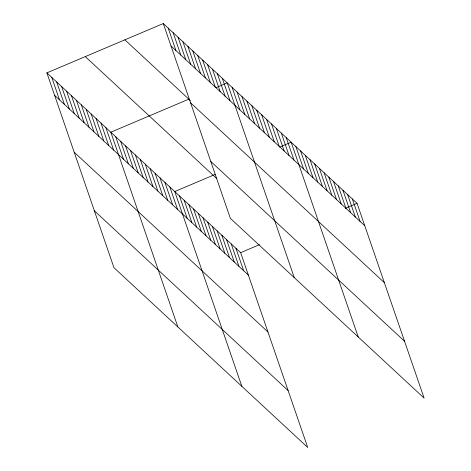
<?xml version="1.0" encoding="UTF-8"?>
<svg xmlns="http://www.w3.org/2000/svg" width="471" height="471" viewBox="0 0 471 471"><rect width="100%" height="100%" fill="white"/><g stroke="black" fill="none" stroke-linecap="round" stroke-linejoin="round"><path stroke-width="0.71" d="M46.882 72.881L240.64 252.662L307.71 447.45L113.953 267.669L46.882 72.881L163.29 23.55L357.047 203.331L424.118 398.119L230.36 218.338L163.29 23.55M188.812 99.157L110.82 132.21L177.891 326.998M215.771 87.736L227.228 82.878L294.298 277.666M215.153 174.417L174.765 191.538L241.835 386.326M279.715 147.064L291.172 142.207L358.243 336.995M240.64 252.662L259.509 244.667M345.59 208.188L357.047 203.331M171.014 45.993L364.778 225.774M124.874 39.829L190.29 100.523M190.602 102.866L384.36 282.647M210.778 161.465L404.536 341.245M85.292 56.602L216.837 178.65M54.607 95.325L248.37 275.105M74.188 152.198L267.952 331.978M94.365 210.796L288.128 390.577M352.343 198.968L360.074 221.411M347.639 194.6L355.364 217.043M342.935 190.231L350.66 212.674M338.225 185.868L345.955 208.312M333.521 181.5L341.251 203.943M328.817 177.137L336.541 199.58M324.113 172.769L331.837 195.212M319.403 168.4L327.133 190.843M314.699 164.038L322.429 186.481M309.995 159.669L317.719 182.112M305.285 155.306L313.015 177.75M300.58 150.938L308.311 173.381M295.876 146.569L303.607 169.018M286.25 137.644L293.981 160.087M281.334 133.081L289.059 155.524M276.412 128.512L284.143 150.955M271.496 123.95L279.226 146.393M266.58 119.387L274.305 141.83M261.658 114.824L269.388 137.267M256.742 110.261L264.466 132.704M251.82 105.698L259.55 128.141M246.904 101.135L254.634 123.579M241.982 96.567L249.712 119.01M237.066 92.004L244.796 114.447M232.15 87.441L239.874 109.884M222.312 78.316L230.036 100.759M217.39 73.753L225.12 96.196M212.474 69.184L220.204 91.633M207.558 64.621L215.282 87.064M202.636 60.058L210.366 82.502M197.72 55.496L205.444 77.939M192.798 50.933L200.528 73.376M187.882 46.37L195.606 68.813M182.96 41.807L190.69 64.25M178.044 37.238L185.774 59.687M173.128 32.676L180.852 55.119M168.206 28.113L175.936 50.556M235.936 248.294L243.666 270.737M231.232 243.931L238.956 266.374M226.522 239.562L234.252 262.006M221.817 235.2L229.548 257.643M217.113 230.831L224.838 253.274M212.409 226.463L220.134 248.906M207.699 222.1L215.43 244.543M202.995 217.732L210.725 240.175M198.291 213.369L206.015 235.812M193.587 209L201.311 231.444M188.877 204.632L196.607 227.081M184.173 200.269L191.903 222.712M179.469 195.901L187.193 218.344M169.843 186.975L177.573 209.418M164.927 182.407L172.651 204.85M160.005 177.844L167.735 200.287M155.089 173.281L162.813 195.724M150.167 168.718L157.897 191.161M145.251 164.155L152.981 186.598M140.334 159.592L148.059 182.036M135.412 155.024L143.143 177.473M130.496 150.461L138.221 172.904M125.574 145.898L133.305 168.341M120.658 141.335L128.389 163.778M115.736 136.773L123.467 159.216M105.904 127.647L113.629 150.09M100.982 123.078L108.713 145.527M96.066 118.515L103.791 140.959M91.144 113.953L98.875 136.396M86.228 109.39L93.959 131.833M81.312 104.827L89.037 127.27M76.39 100.264L84.121 122.707M71.474 95.701L79.199 118.144M66.552 91.133L74.283 113.576M61.636 86.57L69.361 109.013M56.714 82.007L64.445 104.45M51.798 77.444L59.529 99.887"/></g></svg>
